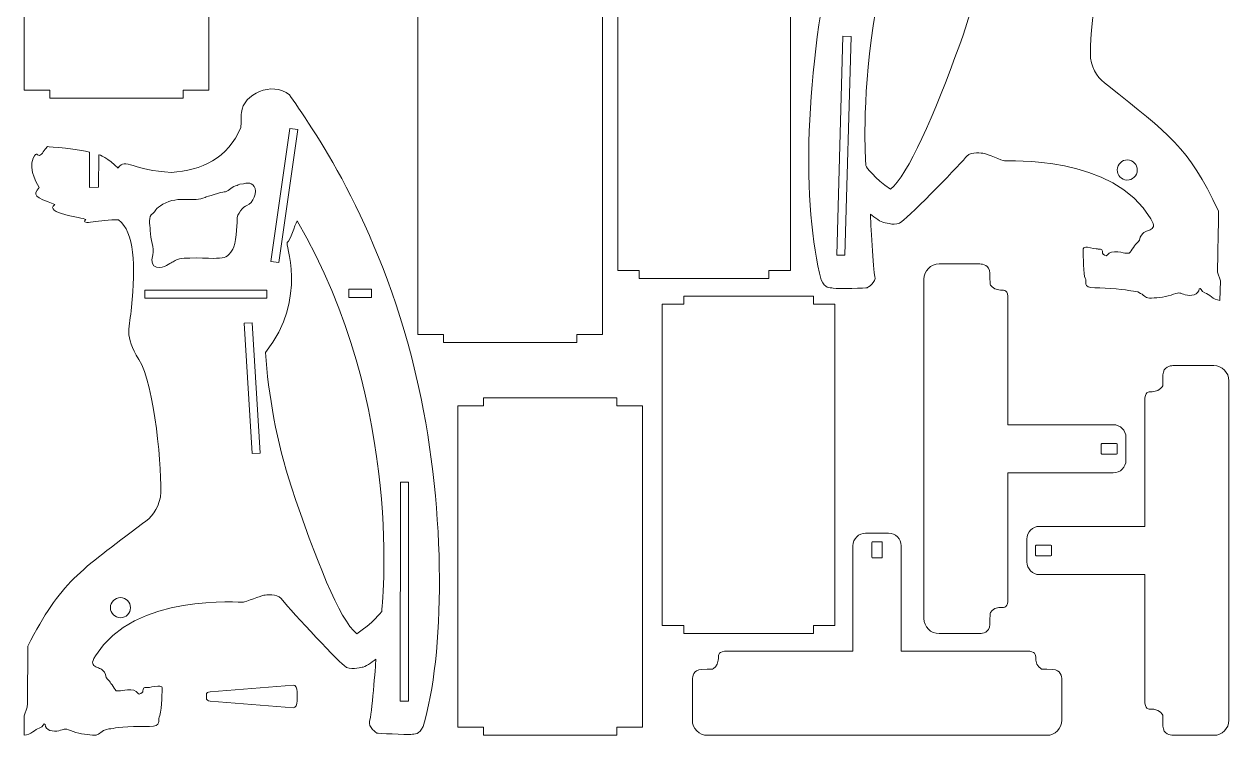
# Model space of a CAD drawing. Header units: centimetres. Extents: x -515 to 516, y -135 to 137.
# Drawn here: x 244.9 to 515.7, y -135.1 to 24.3 of the extents above; entities that cross this region are included whole.
import ezdxf

# ---------------------------------------------------------------- set-up
doc = ezdxf.new("R2010")
doc.units = ezdxf.units.CM
doc.header["$MEASUREMENT"] = 0
doc.layers.add('layer 1', color=7, linetype='Continuous')

msp = doc.modelspace()

# ---------------------------------------------------------------- linework, layer by layer
at = {"layer": 'layer 1', "color": 250, "lineweight": 9}
for points, knots in [([(512.82251, -37.57197), (512.82251, -37.57197), (512.93962, -33.19623), (512.93962, -33.19623), (512.93962, -33.19623), (512.93962, -33.19623), (512.3048, -31.24546), (512.3048, -31.24546), (512.3048, -31.24546), (512.38814, -26.6922), (512.47149, -22.13892), (512.55482, -17.58566), (512.55482, -17.58566), (505.62618, -2.84479), (501.44858, -0.54056), (487.68456, 10.61838), (487.68456, 10.61838), (485.72848, 11.93866), (484.33787, 13.83755), (483.85288, 16.66337), (483.85288, 16.66337), (483.45396, 22.05864), (485.95339, 42.00482), (489.55469, 47.28647), (489.55469, 47.28647), (493.156, 52.56806), (491.83145, 54.5384), (491.54307, 58.96415), (491.54307, 58.96415), (490.92285, 68.48273), (491.39123, 75.78635), (495.00478, 78.44528), (495.00478, 78.44528), (499.09056, 78.45559), (503.75204, 76.78604), (502.36442, 78.35812), (502.36442, 78.35812), (503.04059, 78.62535), (511.98512, 79.56318), (509.42629, 81.44811), (509.42629, 81.44811), (513.92723, 83.07516), (514.52249, 83.38646), (512.99038, 85.15548), (512.99038, 85.15548), (512.99038, 85.15548), (515.73889, 89.06301), (514.57427, 91.73167), (514.57427, 91.73167), (513.77234, 93.56916), (513.70973, 91.96914), (512.92644, 92.47318), (512.92644, 92.47318), (512.40183, 92.81073), (511.81259, 94.16763), (511.40985, 94.39273), (511.40985, 94.39273), (511.38912, 94.40433), (503.73809, 94.02665), (502.01211, 93.4333), (502.01211, 93.4333), (502.01211, 93.4333), (501.76331, 85.53522), (501.76331, 85.53522), (501.76331, 85.53522), (501.76331, 85.53522), (499.73059, 85.60713), (499.73059, 85.60713), (499.73059, 85.60713), (499.73059, 85.60713), (499.9008, 92.82357), (499.9008, 92.82357), (499.9008, 92.82357), (499.91648, 93.07157), (497.65663, 92.19242), (495.48506, 89.99501), (495.48506, 89.99501), (495.46234, 90.03521), (495.43952, 90.07412), (495.41662, 90.11169), (495.41662, 90.11169), (493.95291, 92.51253), (492.04855, 89.59226), (483.49722, 89.40486), (483.49722, 89.40486), (476.80264, 90.08233), (470.84232, 92.896), (468.27237, 99.93585), (468.27237, 99.93585), (468.06533, 100.74162), (468.30129, 102.19172), (468.21387, 103.2903), (468.21387, 103.2903), (467.88621, 107.40774), (461.59078, 110.64276), (457.55887, 107.53556), (457.55887, 107.53556), (457.44209, 107.44554), (457.38091, 107.29468), (457.28785, 107.16885), (457.28785, 107.16885), (451.54668, 99.4069), (435.50248, 77.91777), (426.73153, 43.0619), (426.73153, 43.0619), (419.59426, 14.69828), (419.18476, -17.15897), (423.49531, -32.9762), (423.49531, -32.9762), (424.41403, -34.952), (425.24149, -34.68242), (426.20314, -34.84776), (426.20314, -34.84776), (427.16479, -35.01313), (433.79761, -34.78741), (433.79761, -34.78741), (433.79761, -34.78741), (433.79761, -34.78741), (435.90586, -33.46686), (435.52731, -32.21363), (435.52731, -32.21363), (435.14877, -30.96043), (434.50555, -19.59498), (434.54353, -18.25841), (434.54353, -18.25841), (435.45559, -18.99189), (436.94324, -20.11009), (437.55582, -20.12751), (437.55582, -20.12751), (438.16843, -20.14492), (440.23065, -21.1306), (441.55547, -19.89452), (441.55547, -19.89452), (443.51936, -18.53744), (455.36449, -6.39614), (456.10699, -5.2718), (456.10699, -5.2718), (457.18134, -4.16687), (459.51094, -4.58824), (460.01058, -4.65815), (460.01058, -4.65815), (460.51021, -4.7281), (464.20026, -6.28204), (464.5885, -6.34878), (464.5885, -6.34878), (464.97676, -6.41554), (489.14574, -4.95416), (497.37576, -19.34464), (497.37576, -19.34464), (498.39751, -20.97189), (497.91968, -21.37417), (497.19043, -21.78401), (497.19043, -21.78401), (496.46116, -22.19391), (495.72969, -21.95015), (494.9985, -23.42059), (494.9985, -23.42059), (494.8133, -24.61946), (494.31401, -24.53715), (494.06891, -24.88752), (494.06891, -24.88752), (493.82382, -25.23789), (492.53133, -27.03352), (492.53133, -27.03352), (492.53133, -27.03352), (492.53133, -27.03352), (491.71082, -27.02624), (491.71082, -27.02624), (491.71082, -27.02624), (491.71082, -27.02624), (488.31881, -26.07781), (487.66827, -27.39697), (487.66827, -27.39697), (487.2552, -27.93348), (486.57358, -27.09486), (486.51947, -27.03755), (486.51947, -27.03755), (486.46536, -26.98031), (486.64945, -26.11818), (486.09255, -26.10234), (486.09255, -26.10234), (485.53563, -26.08652), (485.64703, -26.08967), (485.09173, -26.01819), (485.09173, -26.01819), (484.53639, -25.94666), (483.09794, -25.57139), (482.76066, -25.67327), (482.76066, -25.67327), (482.42337, -25.77514), (482.14808, -25.65589), (482.18003, -26.49281), (482.18003, -26.49281), (482.21198, -27.32974), (482.24615, -32.01242), (482.67426, -32.63767), (482.67426, -32.63767), (483.10235, -33.26292), (481.89016, -34.73328), (484.78762, -34.75989), (484.78762, -34.75989), (487.68506, -34.78649), (492.07663, -35.18989), (492.90567, -35.4364), (492.90567, -35.4364), (493.73468, -35.68291), (494.0767, -35.41395), (495.06332, -35.99937), (495.06332, -35.99937), (496.0499, -36.58469), (496.14387, -37.20047), (497.54087, -37.07296), (497.54087, -37.07296), (498.93789, -36.94541), (500.99444, -36.8418), (502.46137, -36.2147), (502.46137, -36.2147), (503.9283, -35.58755), (503.86865, -36.02657), (505.0859, -36.33984), (505.0859, -36.33984), (506.30313, -36.65309), (508.1311, -36.38772), (508.20207, -35.00586), (508.20207, -35.00586), (508.59422, -34.48361), (508.56035, -35.62311), (509.50074, -35.87279), (509.50074, -35.87279), (510.44117, -36.12245), (511.28441, -37.44851), (512.82251, -37.57197)], [0, 0, 0, 0, 0.016949153, 0.016949153, 0.016949153, 0.016949153, 0.033898305, 0.033898305, 0.033898305, 0.033898305, 0.050847458, 0.050847458, 0.050847458, 0.050847458, 0.06779661, 0.06779661, 0.06779661, 0.06779661, 0.084745763, 0.084745763, 0.084745763, 0.084745763, 0.101694915, 0.101694915, 0.101694915, 0.101694915, 0.118644068, 0.118644068, 0.118644068, 0.118644068, 0.13559322, 0.13559322, 0.13559322, 0.13559322, 0.152542373, 0.152542373, 0.152542373, 0.152542373, 0.169491525, 0.169491525, 0.169491525, 0.169491525, 0.186440678, 0.186440678, 0.186440678, 0.186440678, 0.203389831, 0.203389831, 0.203389831, 0.203389831, 0.220338983, 0.220338983, 0.220338983, 0.220338983, 0.237288136, 0.237288136, 0.237288136, 0.237288136, 0.254237288, 0.254237288, 0.254237288, 0.254237288, 0.271186441, 0.271186441, 0.271186441, 0.271186441, 0.288135593, 0.288135593, 0.288135593, 0.288135593, 0.305084746, 0.305084746, 0.305084746, 0.305084746, 0.322033898, 0.322033898, 0.322033898, 0.322033898, 0.338983051, 0.338983051, 0.338983051, 0.338983051, 0.355932203, 0.355932203, 0.355932203, 0.355932203, 0.372881356, 0.372881356, 0.372881356, 0.372881356, 0.389830508, 0.389830508, 0.389830508, 0.389830508, 0.406779661, 0.406779661, 0.406779661, 0.406779661, 0.423728814, 0.423728814, 0.423728814, 0.423728814, 0.440677966, 0.440677966, 0.440677966, 0.440677966, 0.457627119, 0.457627119, 0.457627119, 0.457627119, 0.474576271, 0.474576271, 0.474576271, 0.474576271, 0.491525424, 0.491525424, 0.491525424, 0.491525424, 0.508474576, 0.508474576, 0.508474576, 0.508474576, 0.525423729, 0.525423729, 0.525423729, 0.525423729, 0.542372881, 0.542372881, 0.542372881, 0.542372881, 0.559322034, 0.559322034, 0.559322034, 0.559322034, 0.576271186, 0.576271186, 0.576271186, 0.576271186, 0.593220339, 0.593220339, 0.593220339, 0.593220339, 0.610169492, 0.610169492, 0.610169492, 0.610169492, 0.627118644, 0.627118644, 0.627118644, 0.627118644, 0.644067797, 0.644067797, 0.644067797, 0.644067797, 0.661016949, 0.661016949, 0.661016949, 0.661016949, 0.677966102, 0.677966102, 0.677966102, 0.677966102, 0.694915254, 0.694915254, 0.694915254, 0.694915254, 0.711864407, 0.711864407, 0.711864407, 0.711864407, 0.728813559, 0.728813559, 0.728813559, 0.728813559, 0.745762712, 0.745762712, 0.745762712, 0.745762712, 0.762711864, 0.762711864, 0.762711864, 0.762711864, 0.779661017, 0.779661017, 0.779661017, 0.779661017, 0.796610169, 0.796610169, 0.796610169, 0.796610169, 0.813559322, 0.813559322, 0.813559322, 0.813559322, 0.830508475, 0.830508475, 0.830508475, 0.830508475, 0.847457627, 0.847457627, 0.847457627, 0.847457627, 0.86440678, 0.86440678, 0.86440678, 0.86440678, 0.881355932, 0.881355932, 0.881355932, 0.881355932, 0.898305085, 0.898305085, 0.898305085, 0.898305085, 0.915254237, 0.915254237, 0.915254237, 0.915254237, 0.93220339, 0.93220339, 0.93220339, 0.93220339, 0.949152542, 0.949152542, 0.949152542, 0.949152542, 0.966101695, 0.966101695, 0.966101695, 0.966101695, 1, 1, 1, 1]), ([(433.52878, -7.52636), (433.52878, -7.52636), (429.50251, 38.80346), (455.0237, 79.38252), (455.0237, 79.38252), (455.60746, 78.28646), (456.31713, 75.07155), (457.07354, 74.44823), (457.07354, 74.44823), (457.81091, 74.67096), (451.85311, 62.27895), (461.253, 49.68871), (461.253, 49.68871), (460.35958, 40.41048), (458.16585, 29.66582), (454.55399, 19.74236), (454.55399, 19.74236), (448.78258, 3.88541), (442.89721, -9.68249), (438.98712, -12.67695), (438.98712, -12.67695), (435.50293, -10.34404), (433.52878, -7.52636), (433.52878, -7.52636)], [0, 0, 0, 0, 0.142857143, 0.142857143, 0.142857143, 0.142857143, 0.285714286, 0.285714286, 0.285714286, 0.285714286, 0.428571429, 0.428571429, 0.428571429, 0.428571429, 0.571428571, 0.571428571, 0.571428571, 0.571428571, 0.714285714, 0.714285714, 0.714285714, 0.714285714, 1, 1, 1, 1]), ([(428.81017, -27.48224), (428.81017, -27.48224), (430.18964, 21.52811), (430.18964, 21.52811), (430.18964, 21.52811), (430.18964, 21.52811), (428.33636, 21.58027), (428.33636, 21.58027), (428.33636, 21.58027), (428.33636, 21.58027), (426.95691, -27.43009), (426.95691, -27.43009), (426.95691, -27.43009), (426.95691, -27.43009), (428.81017, -27.48224), (428.81017, -27.48224)], [0, 0, 0, 0, 0.2, 0.2, 0.2, 0.2, 0.4, 0.4, 0.4, 0.4, 0.6, 0.6, 0.6, 0.6, 1, 1, 1, 1]), ([(244.86056, -135.00041), (244.86056, -135.00041), (244.87044, -130.6231), (244.87044, -130.6231), (244.87044, -130.6231), (244.87044, -130.6231), (245.56158, -128.69157), (245.56158, -128.69157), (245.56158, -128.69157), (245.61036, -124.13781), (245.65913, -119.58402), (245.70792, -115.03027), (245.70792, -115.03027), (253.06128, -100.49661), (257.30397, -98.31454), (271.38592, -87.55958), (271.38592, -87.55958), (273.37947, -86.29661), (274.82458, -84.43884), (275.39135, -81.62829), (275.39135, -81.62829), (275.94661, -76.24686), (274.02688, -56.23657), (270.58031, -50.85268), (270.58031, -50.85268), (267.13374, -45.46883), (268.51488, -43.53775), (268.93153, -39.12222), (268.93153, -39.12222), (269.82762, -29.62564), (269.57132, -22.3115), (266.03642, -19.54888), (266.03642, -19.54888), (261.95266, -19.42004), (257.2447, -20.95366), (258.67736, -19.42249), (258.67736, -19.42249), (258.00921, -19.13576), (249.09567, -17.93884), (251.7081, -16.12894), (251.7081, -16.12894), (247.25625, -14.37199), (246.67028, -14.04356), (248.25305, -12.31974), (248.25305, -12.31974), (248.25305, -12.31974), (245.61906, -8.33413), (246.86061, -5.70037), (246.86061, -5.70037), (247.7155, -3.8869), (247.73166, -5.48807), (248.52924, -5.00697), (248.52924, -5.00697), (249.06343, -4.68477), (249.69179, -3.34555), (250.10088, -3.13222), (250.10088, -3.13222), (250.12196, -3.12124), (257.7588, -3.72071), (259.46684, -4.36388), (259.46684, -4.36388), (259.46684, -4.36388), (259.48642, -12.26585), (259.48642, -12.26585), (259.48642, -12.26585), (259.48642, -12.26585), (261.52037, -12.25294), (261.52037, -12.25294), (261.52037, -12.25294), (261.52037, -12.25294), (261.55957, -5.0346), (261.55957, -5.0346), (261.55957, -5.0346), (261.55109, -4.78625), (263.7845, -5.73059), (265.8914, -7.99007), (265.8914, -7.99007), (265.91528, -7.95055), (265.93922, -7.91231), (265.9632, -7.87543), (265.9632, -7.87543), (267.49594, -5.51806), (269.31478, -8.49235), (277.85708, -8.92773), (277.85708, -8.92773), (284.56849, -8.44475), (290.60794, -5.80518), (293.38102, 1.15715), (293.38102, 1.15715), (293.61134, 1.95658), (293.41756, 3.41291), (293.53681, 4.5085), (293.53681, 4.5085), (293.98378, 8.61469), (300.3704, 11.66573), (304.31047, 8.44286), (304.31047, 8.44286), (304.42459, 8.3495), (304.48138, 8.19693), (304.57075, 8.06845), (304.57075, 8.06845), (310.08433, 0.14323), (325.49838, -21.80232), (333.25447, -56.89794), (333.25447, -56.89794), (339.5659, -85.45669), (339.05107, -117.3124), (334.28348, -132.99793), (334.28348, -132.99793), (333.30782, -134.94625), (332.48854, -134.65278), (331.52249, -134.79015), (331.52249, -134.79015), (330.55645, -134.92756), (323.93297, -134.50951), (323.93297, -134.50951), (323.93297, -134.50951), (323.93297, -134.50951), (321.86391, -133.12836), (322.27867, -131.88664), (322.27867, -131.88664), (322.6934, -130.64495), (323.66605, -119.30293), (323.66686, -117.96582), (323.66686, -117.96582), (322.7339, -118.67254), (321.21445, -119.74712), (320.60162, -119.74676), (320.60162, -119.74676), (319.98878, -119.74638), (317.89882, -120.67182), (316.61041, -119.39783), (316.61041, -119.39783), (314.68672, -117.98436), (303.19879, -105.50453), (302.48921, -104.35914), (302.48921, -104.35914), (301.44737, -103.2235), (299.10655, -103.57711), (298.60508, -103.63249), (298.60508, -103.63249), (298.10364, -103.68792), (294.37004, -105.13416), (293.98004, -105.18962), (293.98004, -105.18962), (293.59, -105.24508), (269.4736, -103.08317), (260.82958, -117.22885), (260.82958, -117.22885), (259.76105, -118.82577), (260.22699, -119.24175), (260.94406, -119.67258), (260.94406, -119.67258), (261.66113, -120.10345), (262.39936, -119.88102), (263.08759, -121.37205), (263.08759, -121.37205), (263.23795, -122.57578), (263.73941, -122.508), (263.97424, -122.86533), (263.97424, -122.86533), (264.20906, -123.22267), (265.44892, -125.05503), (265.44892, -125.05503), (265.44892, -125.05503), (265.44892, -125.05503), (266.26929, -125.07156), (266.26929, -125.07156), (266.26929, -125.07156), (266.26929, -125.07156), (269.68738, -124.22192), (270.29938, -125.55941), (270.29938, -125.55941), (270.69671, -126.10767), (271.40237, -125.28918), (271.45811, -125.23347), (271.45811, -125.23347), (271.51386, -125.17781), (271.35487, -124.31071), (271.912, -124.31104), (271.912, -124.31104), (272.46914, -124.31138), (272.3577, -124.31129), (272.91484, -124.25596), (272.91484, -124.25596), (273.47201, -124.20055), (274.92074, -123.86718), (275.25493, -123.97879), (275.25493, -123.97879), (275.58911, -124.09041), (275.86775, -123.97919), (275.81154, -124.81484), (275.81154, -124.81484), (275.75533, -125.65049), (275.58533, -130.33022), (275.13926, -130.94278), (275.13926, -130.94278), (274.6932, -131.55534), (275.86223, -133.06026), (272.96522, -133.00279), (272.96522, -133.00279), (270.06823, -132.94533), (265.66681, -133.22116), (264.83096, -133.44352), (264.83096, -133.44352), (263.99515, -133.66587), (263.66107, -133.38711), (262.6579, -133.94365), (262.6579, -133.94365), (261.65476, -134.50012), (261.54294, -135.11291), (260.15024, -134.94492), (260.15024, -134.94492), (258.75751, -134.7769), (256.70483, -134.61368), (255.25671, -133.94428), (255.25671, -133.94428), (253.80859, -133.27484), (253.85548, -133.71541), (252.62966, -133.99322), (252.62966, -133.99322), (251.40384, -134.27103), (249.58435, -133.95276), (249.55348, -132.5694), (249.55348, -132.5694), (249.17665, -132.03601), (249.17746, -133.17602), (248.23021, -133.3983), (248.23021, -133.3983), (247.28294, -133.62058), (246.40159, -134.92162), (244.86056, -135.00041)], [0, 0, 0, 0, 0.016949153, 0.016949153, 0.016949153, 0.016949153, 0.033898305, 0.033898305, 0.033898305, 0.033898305, 0.050847458, 0.050847458, 0.050847458, 0.050847458, 0.06779661, 0.06779661, 0.06779661, 0.06779661, 0.084745763, 0.084745763, 0.084745763, 0.084745763, 0.101694915, 0.101694915, 0.101694915, 0.101694915, 0.118644068, 0.118644068, 0.118644068, 0.118644068, 0.13559322, 0.13559322, 0.13559322, 0.13559322, 0.152542373, 0.152542373, 0.152542373, 0.152542373, 0.169491525, 0.169491525, 0.169491525, 0.169491525, 0.186440678, 0.186440678, 0.186440678, 0.186440678, 0.203389831, 0.203389831, 0.203389831, 0.203389831, 0.220338983, 0.220338983, 0.220338983, 0.220338983, 0.237288136, 0.237288136, 0.237288136, 0.237288136, 0.254237288, 0.254237288, 0.254237288, 0.254237288, 0.271186441, 0.271186441, 0.271186441, 0.271186441, 0.288135593, 0.288135593, 0.288135593, 0.288135593, 0.305084746, 0.305084746, 0.305084746, 0.305084746, 0.322033898, 0.322033898, 0.322033898, 0.322033898, 0.338983051, 0.338983051, 0.338983051, 0.338983051, 0.355932203, 0.355932203, 0.355932203, 0.355932203, 0.372881356, 0.372881356, 0.372881356, 0.372881356, 0.389830508, 0.389830508, 0.389830508, 0.389830508, 0.406779661, 0.406779661, 0.406779661, 0.406779661, 0.423728814, 0.423728814, 0.423728814, 0.423728814, 0.440677966, 0.440677966, 0.440677966, 0.440677966, 0.457627119, 0.457627119, 0.457627119, 0.457627119, 0.474576271, 0.474576271, 0.474576271, 0.474576271, 0.491525424, 0.491525424, 0.491525424, 0.491525424, 0.508474576, 0.508474576, 0.508474576, 0.508474576, 0.525423729, 0.525423729, 0.525423729, 0.525423729, 0.542372881, 0.542372881, 0.542372881, 0.542372881, 0.559322034, 0.559322034, 0.559322034, 0.559322034, 0.576271186, 0.576271186, 0.576271186, 0.576271186, 0.593220339, 0.593220339, 0.593220339, 0.593220339, 0.610169492, 0.610169492, 0.610169492, 0.610169492, 0.627118644, 0.627118644, 0.627118644, 0.627118644, 0.644067797, 0.644067797, 0.644067797, 0.644067797, 0.661016949, 0.661016949, 0.661016949, 0.661016949, 0.677966102, 0.677966102, 0.677966102, 0.677966102, 0.694915254, 0.694915254, 0.694915254, 0.694915254, 0.711864407, 0.711864407, 0.711864407, 0.711864407, 0.728813559, 0.728813559, 0.728813559, 0.728813559, 0.745762712, 0.745762712, 0.745762712, 0.745762712, 0.762711864, 0.762711864, 0.762711864, 0.762711864, 0.779661017, 0.779661017, 0.779661017, 0.779661017, 0.796610169, 0.796610169, 0.796610169, 0.796610169, 0.813559322, 0.813559322, 0.813559322, 0.813559322, 0.830508475, 0.830508475, 0.830508475, 0.830508475, 0.847457627, 0.847457627, 0.847457627, 0.847457627, 0.86440678, 0.86440678, 0.86440678, 0.86440678, 0.881355932, 0.881355932, 0.881355932, 0.881355932, 0.898305085, 0.898305085, 0.898305085, 0.898305085, 0.915254237, 0.915254237, 0.915254237, 0.915254237, 0.93220339, 0.93220339, 0.93220339, 0.93220339, 0.949152542, 0.949152542, 0.949152542, 0.949152542, 0.966101695, 0.966101695, 0.966101695, 0.966101695, 1, 1, 1, 1]), ([(301.9484, -29.09306), (301.9484, -29.09306), (300.16666, -28.83764), (300.16666, -28.83764), (300.16666, -28.83764), (300.16666, -28.83764), (304.43644, 0.94754), (304.43644, 0.94754), (304.43644, 0.94754), (304.43644, 0.94754), (306.2182, 0.69208), (306.2182, 0.69208), (306.2182, 0.69208), (306.2182, 0.69208), (301.9484, -29.09306), (301.9484, -29.09306)], [0, 0, 0, 0, 0.2, 0.2, 0.2, 0.2, 0.4, 0.4, 0.4, 0.4, 0.6, 0.6, 0.6, 0.6, 1, 1, 1, 1]), ([(494.33172, -8.42965), (494.36668, -7.18749), (493.38806, -6.15218), (492.14591, -6.11723), (492.14591, -6.11723), (490.90377, -6.08227), (489.86844, -7.0609), (489.83351, -8.30302), (489.83351, -8.30302), (489.79853, -9.54518), (490.77716, -10.58049), (492.0193, -10.61545), (492.0193, -10.61545), (493.26146, -10.65042), (494.29677, -9.67181), (494.33172, -8.42965)], [0, 0, 0, 0, 0.2, 0.2, 0.2, 0.2, 0.4, 0.4, 0.4, 0.4, 0.6, 0.6, 0.6, 0.6, 1, 1, 1, 1]), ([(279.00337, -28.48095), (278.21434, -28.97978), (277.93358, -29.01071), (276.75703, -29.78917), (276.75703, -29.78917), (275.87063, -30.37565), (272.62966, -30.93034), (273.6697, -27.362), (273.6697, -27.362), (274.1491, -25.71739), (273.09154, -24.05144), (273.09282, -21.93084), (273.09282, -21.93084), (273.09372, -20.47865), (272.49706, -18.87005), (273.73326, -18.04765), (273.73326, -18.04765), (274.21867, -17.72474), (274.22851, -17.02332), (275.96218, -16.03593), (275.96218, -16.03593), (279.57111, -13.98044), (282.97711, -15.71483), (285.39605, -14.51846), (285.39605, -14.51846), (285.73222, -14.35217), (289.19096, -13.27707), (289.65025, -13.27734), (289.65025, -13.27734), (290.61559, -13.27795), (291.0811, -12.22864), (292.22459, -11.94487), (292.22459, -11.94487), (292.94273, -11.76662), (292.47034, -11.5798), (293.99939, -11.4476), (293.99939, -11.4476), (294.68272, -11.38853), (295.54535, -10.91171), (296.38763, -12.0335), (296.38763, -12.0335), (297.23316, -13.15967), (296.17058, -15.92129), (294.79121, -16.29445), (294.79121, -16.29445), (293.96105, -16.51903), (292.52089, -18.28273), (292.56162, -19.50044), (292.56162, -19.50044), (292.6054, -20.80998), (292.29313, -25.06396), (291.63151, -26.125), (291.63151, -26.125), (290.42493, -28.05989), (289.92887, -27.98683), (287.97398, -28.14431), (287.97398, -28.14431), (286.6394, -28.25179), (280.14148, -27.76145), (279.00337, -28.48095)], [0, 0, 0, 0, 0.0625, 0.0625, 0.0625, 0.0625, 0.125, 0.125, 0.125, 0.125, 0.1875, 0.1875, 0.1875, 0.1875, 0.25, 0.25, 0.25, 0.25, 0.3125, 0.3125, 0.3125, 0.3125, 0.375, 0.375, 0.375, 0.375, 0.4375, 0.4375, 0.4375, 0.4375, 0.5, 0.5, 0.5, 0.5, 0.5625, 0.5625, 0.5625, 0.5625, 0.625, 0.625, 0.625, 0.625, 0.6875, 0.6875, 0.6875, 0.6875, 0.75, 0.75, 0.75, 0.75, 0.8125, 0.8125, 0.8125, 0.8125, 0.875, 0.875, 0.875, 0.875, 1, 1, 1, 1]), ([(324.99253, -107.26774), (324.99253, -107.26774), (330.36112, -61.07421), (306.02787, -19.77187), (306.02787, -19.77187), (305.41256, -20.85053), (304.60992, -24.0435), (303.83574, -24.64461), (303.83574, -24.64461), (303.10514, -24.40058), (308.70096, -36.96021), (298.93978, -49.27248), (298.93978, -49.27248), (299.56366, -58.57272), (301.44476, -69.3765), (304.76722, -79.40055), (304.76722, -79.40055), (310.0762, -95.41827), (315.56549, -109.15119), (319.38706, -112.25781), (319.38706, -112.25781), (322.93747, -110.02696), (324.99253, -107.26774), (324.99253, -107.26774)], [0, 0, 0, 0, 0.142857143, 0.142857143, 0.142857143, 0.142857143, 0.285714286, 0.285714286, 0.285714286, 0.285714286, 0.428571429, 0.428571429, 0.428571429, 0.428571429, 0.571428571, 0.571428571, 0.571428571, 0.571428571, 0.714285714, 0.714285714, 0.714285714, 0.714285714, 1, 1, 1, 1]), ([(446.50255, -32.82375), (446.50255, -58.1556), (446.50255, -83.48751), (446.50255, -108.81936), (446.50255, -108.81936), (446.50255, -110.69056), (448.03356, -112.22155), (449.90477, -112.22155), (449.90477, -112.22155), (449.90477, -112.22155), (459.07449, -112.22155), (459.07449, -112.22155), (459.07449, -112.22155), (459.60724, -112.20307), (461.21719, -111.9976), (461.27364, -110.19123), (461.27364, -110.19123), (461.34132, -108.02554), (461.34132, -107.68716), (461.34132, -107.68716), (461.34132, -107.68716), (461.34132, -107.68716), (461.96194, -106.46895), (463.31551, -106.40127), (463.31551, -106.40127), (464.33708, -106.35021), (465.13248, -106.54819), (465.33385, -105.03651), (465.33385, -105.03651), (465.33385, -105.03651), (465.33385, -76.22156), (465.33385, -76.22156), (465.33385, -76.22156), (465.33385, -76.22156), (488.94549, -76.22156), (488.94549, -76.22156), (488.94549, -76.22156), (490.50789, -76.22156), (491.78634, -74.94311), (491.78634, -73.38072), (491.78634, -73.38072), (491.78634, -73.38072), (491.78634, -68.26239), (491.78634, -68.26239), (491.78634, -68.26239), (491.78634, -66.70001), (490.50798, -65.42156), (488.94549, -65.42156), (488.94549, -65.42156), (488.94549, -65.42156), (465.33385, -65.42156), (465.33385, -65.42156), (465.33385, -65.42156), (465.33385, -65.42156), (465.33385, -36.6066), (465.33385, -36.6066), (465.33385, -36.6066), (465.13248, -35.09492), (464.33708, -35.2929), (463.31551, -35.24184), (463.31551, -35.24184), (461.96194, -35.17416), (461.34132, -33.95595), (461.34132, -33.95595), (461.34132, -33.95595), (461.34132, -33.95595), (461.34132, -33.61757), (461.27364, -31.45189), (461.27364, -31.45189), (461.21719, -29.64551), (459.60724, -29.44004), (459.07449, -29.42156), (459.07449, -29.42156), (459.07449, -29.42156), (449.90477, -29.42156), (449.90477, -29.42156), (449.90477, -29.42156), (448.03354, -29.42156), (446.50255, -30.95255), (446.50255, -32.82375)], [0, 0, 0, 0, 0.047619048, 0.047619048, 0.047619048, 0.047619048, 0.095238095, 0.095238095, 0.095238095, 0.095238095, 0.142857143, 0.142857143, 0.142857143, 0.142857143, 0.19047619, 0.19047619, 0.19047619, 0.19047619, 0.238095238, 0.238095238, 0.238095238, 0.238095238, 0.285714286, 0.285714286, 0.285714286, 0.285714286, 0.333333333, 0.333333333, 0.333333333, 0.333333333, 0.380952381, 0.380952381, 0.380952381, 0.380952381, 0.428571429, 0.428571429, 0.428571429, 0.428571429, 0.476190476, 0.476190476, 0.476190476, 0.476190476, 0.523809524, 0.523809524, 0.523809524, 0.523809524, 0.571428571, 0.571428571, 0.571428571, 0.571428571, 0.619047619, 0.619047619, 0.619047619, 0.619047619, 0.666666667, 0.666666667, 0.666666667, 0.666666667, 0.714285714, 0.714285714, 0.714285714, 0.714285714, 0.761904762, 0.761904762, 0.761904762, 0.761904762, 0.80952381, 0.80952381, 0.80952381, 0.80952381, 0.857142857, 0.857142857, 0.857142857, 0.857142857, 0.904761905, 0.904761905, 0.904761905, 0.904761905, 1, 1, 1, 1]), ([(322.69942, -36.95243), (322.69942, -36.95243), (317.59811, -36.94809), (317.59811, -36.94809), (317.59811, -36.94809), (317.59811, -36.94809), (317.59975, -35.09411), (317.59975, -35.09411), (317.59975, -35.09411), (317.59975, -35.09411), (322.70104, -35.09843), (322.70104, -35.09843), (322.70104, -35.09843), (322.70104, -35.09843), (322.69942, -36.95243), (322.69942, -36.95243)], [0, 0, 0, 0, 0.2, 0.2, 0.2, 0.2, 0.4, 0.4, 0.4, 0.4, 0.6, 0.6, 0.6, 0.6, 1, 1, 1, 1]), ([(299.24614, -37.08999), (299.24614, -37.08999), (299.2477, -35.29001), (299.2477, -35.29001), (299.2477, -35.29001), (299.2477, -35.29001), (271.87742, -35.31657), (271.87742, -35.31657), (271.87742, -35.31657), (271.87742, -35.31657), (271.87584, -37.11656), (271.87584, -37.11656), (271.87584, -37.11656), (271.87584, -37.11656), (299.24614, -37.08999), (299.24614, -37.08999)], [0, 0, 0, 0, 0.2, 0.2, 0.2, 0.2, 0.4, 0.4, 0.4, 0.4, 0.6, 0.6, 0.6, 0.6, 1, 1, 1, 1]), ([(297.75957, -71.77503), (297.75957, -71.77503), (295.9629, -71.88422), (295.9629, -71.88422), (295.9629, -71.88422), (295.9629, -71.88422), (294.18986, -42.70611), (294.18986, -42.70611), (294.18986, -42.70611), (294.18986, -42.70611), (295.98653, -42.59694), (295.98653, -42.59694), (295.98653, -42.59694), (295.98653, -42.59694), (297.75957, -71.77503), (297.75957, -71.77503)], [0, 0, 0, 0, 0.2, 0.2, 0.2, 0.2, 0.4, 0.4, 0.4, 0.4, 0.6, 0.6, 0.6, 0.6, 1, 1, 1, 1]), ([(514.86056, -55.60261), (514.86056, -80.93446), (514.86056, -106.26636), (514.86056, -131.59821), (514.86056, -131.59821), (514.86056, -133.46942), (513.32955, -135.00041), (511.45835, -135.00041), (511.45835, -135.00041), (511.45835, -135.00041), (502.28862, -135.00041), (502.28862, -135.00041), (502.28862, -135.00041), (501.75588, -134.98192), (500.14592, -134.77645), (500.08947, -132.97008), (500.08947, -132.97008), (500.02179, -130.80439), (500.02179, -130.46601), (500.02179, -130.46601), (500.02179, -130.46601), (500.02179, -130.46601), (499.40117, -129.24781), (498.04761, -129.18013), (498.04761, -129.18013), (497.02604, -129.12906), (496.23063, -129.32704), (496.02927, -127.81537), (496.02927, -127.81537), (496.02927, -127.81537), (496.02927, -99.00041), (496.02927, -99.00041), (496.02927, -99.00041), (496.02927, -99.00041), (472.41762, -99.00041), (472.41762, -99.00041), (472.41762, -99.00041), (470.85522, -99.00041), (469.57677, -97.72196), (469.57677, -96.15958), (469.57677, -96.15958), (469.57677, -96.15958), (469.57677, -91.04124), (469.57677, -91.04124), (469.57677, -91.04124), (469.57677, -89.47886), (470.85513, -88.20041), (472.41762, -88.20041), (472.41762, -88.20041), (472.41762, -88.20041), (496.02927, -88.20041), (496.02927, -88.20041), (496.02927, -88.20041), (496.02927, -88.20041), (496.02927, -59.38545), (496.02927, -59.38545), (496.02927, -59.38545), (496.23063, -57.87378), (497.02604, -58.07176), (498.04761, -58.02069), (498.04761, -58.02069), (499.40117, -57.95301), (500.02179, -56.73481), (500.02179, -56.73481), (500.02179, -56.73481), (500.02179, -56.73481), (500.02179, -56.39643), (500.08947, -54.23074), (500.08947, -54.23074), (500.14592, -52.42437), (501.75588, -52.2189), (502.28862, -52.20041), (502.28862, -52.20041), (502.28862, -52.20041), (511.45835, -52.20041), (511.45835, -52.20041), (511.45835, -52.20041), (513.32957, -52.20041), (514.86056, -53.7314), (514.86056, -55.60261)], [0, 0, 0, 0, 0.047619048, 0.047619048, 0.047619048, 0.047619048, 0.095238095, 0.095238095, 0.095238095, 0.095238095, 0.142857143, 0.142857143, 0.142857143, 0.142857143, 0.19047619, 0.19047619, 0.19047619, 0.19047619, 0.238095238, 0.238095238, 0.238095238, 0.238095238, 0.285714286, 0.285714286, 0.285714286, 0.285714286, 0.333333333, 0.333333333, 0.333333333, 0.333333333, 0.380952381, 0.380952381, 0.380952381, 0.380952381, 0.428571429, 0.428571429, 0.428571429, 0.428571429, 0.476190476, 0.476190476, 0.476190476, 0.476190476, 0.523809524, 0.523809524, 0.523809524, 0.523809524, 0.571428571, 0.571428571, 0.571428571, 0.571428571, 0.619047619, 0.619047619, 0.619047619, 0.619047619, 0.666666667, 0.666666667, 0.666666667, 0.666666667, 0.714285714, 0.714285714, 0.714285714, 0.714285714, 0.761904762, 0.761904762, 0.761904762, 0.761904762, 0.80952381, 0.80952381, 0.80952381, 0.80952381, 0.857142857, 0.857142857, 0.857142857, 0.857142857, 0.904761905, 0.904761905, 0.904761905, 0.904761905, 1, 1, 1, 1]), ([(486.24742, -69.7964), (486.24742, -69.7964), (486.24742, -71.84673), (486.24742, -71.84673), (486.24742, -71.84673), (486.24742, -71.9264), (486.31262, -71.99157), (486.39227, -71.99157), (486.39227, -71.99157), (486.39227, -71.99157), (489.70257, -71.99157), (489.70257, -71.99157), (489.70257, -71.99157), (489.78222, -71.99157), (489.84742, -71.92638), (489.84742, -71.84673), (489.84742, -71.84673), (489.84742, -71.84673), (489.84742, -69.7964), (489.84742, -69.7964), (489.84742, -69.7964), (489.84742, -69.71675), (489.78224, -69.65157), (489.70257, -69.65157), (489.70257, -69.65157), (489.70257, -69.65157), (486.39227, -69.65157), (486.39227, -69.65157), (486.39227, -69.65157), (486.3126, -69.65157), (486.24742, -69.71673), (486.24742, -69.7964)], [0, 0, 0, 0, 0.111111111, 0.111111111, 0.111111111, 0.111111111, 0.222222222, 0.222222222, 0.222222222, 0.222222222, 0.333333333, 0.333333333, 0.333333333, 0.333333333, 0.444444444, 0.444444444, 0.444444444, 0.444444444, 0.555555556, 0.555555556, 0.555555556, 0.555555556, 0.666666667, 0.666666667, 0.666666667, 0.666666667, 0.777777778, 0.777777778, 0.777777778, 0.777777778, 1, 1, 1, 1]), ([(329.13022, -127.3521), (329.13022, -127.3521), (329.17313, -78.32237), (329.17313, -78.32237), (329.17313, -78.32237), (329.17313, -78.32237), (331.02713, -78.32399), (331.02713, -78.32399), (331.02713, -78.32399), (331.02713, -78.32399), (330.98422, -127.35374), (330.98422, -127.35374), (330.98422, -127.35374), (330.98422, -127.35374), (329.13022, -127.3521), (329.13022, -127.3521)], [0, 0, 0, 0, 0.2, 0.2, 0.2, 0.2, 0.4, 0.4, 0.4, 0.4, 0.6, 0.6, 0.6, 0.6, 1, 1, 1, 1]), ([(474.00877, -135.00041), (448.67692, -135.00041), (423.34501, -135.00041), (398.01316, -135.00041), (398.01316, -135.00041), (396.14196, -135.00041), (394.61097, -133.4694), (394.61097, -131.59819), (394.61097, -131.59819), (394.61097, -131.59819), (394.61097, -122.42847), (394.61097, -122.42847), (394.61097, -122.42847), (394.62945, -121.89573), (394.83492, -120.28577), (396.64129, -120.22932), (396.64129, -120.22932), (398.80698, -120.16164), (399.14536, -120.16164), (399.14536, -120.16164), (399.14536, -120.16164), (399.14536, -120.16164), (400.36357, -119.54102), (400.43125, -118.18746), (400.43125, -118.18746), (400.48231, -117.16588), (400.28433, -116.37048), (401.79601, -116.16912), (401.79601, -116.16912), (401.79601, -116.16912), (430.61097, -116.16912), (430.61097, -116.16912), (430.61097, -116.16912), (430.61097, -116.16912), (430.61097, -92.55747), (430.61097, -92.55747), (430.61097, -92.55747), (430.61097, -90.99507), (431.88942, -89.71662), (433.4518, -89.71662), (433.4518, -89.71662), (433.4518, -89.71662), (438.57013, -89.71662), (438.57013, -89.71662), (438.57013, -89.71662), (440.13252, -89.71662), (441.41097, -90.99498), (441.41097, -92.55747), (441.41097, -92.55747), (441.41097, -92.55747), (441.41097, -116.16912), (441.41097, -116.16912), (441.41097, -116.16912), (441.41097, -116.16912), (470.22593, -116.16912), (470.22593, -116.16912), (470.22593, -116.16912), (471.7376, -116.37048), (471.53962, -117.16588), (471.59069, -118.18746), (471.59069, -118.18746), (471.65837, -119.54102), (472.87657, -120.16164), (472.87657, -120.16164), (472.87657, -120.16164), (472.87657, -120.16164), (473.21495, -120.16164), (475.38064, -120.22932), (475.38064, -120.22932), (477.18701, -120.28577), (477.39248, -121.89573), (477.41097, -122.42847), (477.41097, -122.42847), (477.41097, -122.42847), (477.41097, -131.59819), (477.41097, -131.59819), (477.41097, -131.59819), (477.41097, -133.46942), (475.87998, -135.00041), (474.00877, -135.00041)], [0, 0, 0, 0, 0.047619048, 0.047619048, 0.047619048, 0.047619048, 0.095238095, 0.095238095, 0.095238095, 0.095238095, 0.142857143, 0.142857143, 0.142857143, 0.142857143, 0.19047619, 0.19047619, 0.19047619, 0.19047619, 0.238095238, 0.238095238, 0.238095238, 0.238095238, 0.285714286, 0.285714286, 0.285714286, 0.285714286, 0.333333333, 0.333333333, 0.333333333, 0.333333333, 0.380952381, 0.380952381, 0.380952381, 0.380952381, 0.428571429, 0.428571429, 0.428571429, 0.428571429, 0.476190476, 0.476190476, 0.476190476, 0.476190476, 0.523809524, 0.523809524, 0.523809524, 0.523809524, 0.571428571, 0.571428571, 0.571428571, 0.571428571, 0.619047619, 0.619047619, 0.619047619, 0.619047619, 0.666666667, 0.666666667, 0.666666667, 0.666666667, 0.714285714, 0.714285714, 0.714285714, 0.714285714, 0.761904762, 0.761904762, 0.761904762, 0.761904762, 0.80952381, 0.80952381, 0.80952381, 0.80952381, 0.857142857, 0.857142857, 0.857142857, 0.857142857, 0.904761905, 0.904761905, 0.904761905, 0.904761905, 1, 1, 1, 1]), ([(437.03612, -95.25555), (437.03612, -95.25555), (434.98579, -95.25555), (434.98579, -95.25555), (434.98579, -95.25555), (434.90613, -95.25555), (434.84095, -95.19035), (434.84095, -95.1107), (434.84095, -95.1107), (434.84095, -95.1107), (434.84095, -91.80039), (434.84095, -91.80039), (434.84095, -91.80039), (434.84095, -91.72074), (434.90614, -91.65555), (434.98579, -91.65555), (434.98579, -91.65555), (434.98579, -91.65555), (437.03612, -91.65555), (437.03612, -91.65555), (437.03612, -91.65555), (437.11577, -91.65555), (437.18095, -91.72073), (437.18095, -91.80039), (437.18095, -91.80039), (437.18095, -91.80039), (437.18095, -95.1107), (437.18095, -95.1107), (437.18095, -95.1107), (437.18095, -95.19037), (437.11579, -95.25555), (437.03612, -95.25555)], [0, 0, 0, 0, 0.111111111, 0.111111111, 0.111111111, 0.111111111, 0.222222222, 0.222222222, 0.222222222, 0.222222222, 0.333333333, 0.333333333, 0.333333333, 0.333333333, 0.444444444, 0.444444444, 0.444444444, 0.444444444, 0.555555556, 0.555555556, 0.555555556, 0.555555556, 0.666666667, 0.666666667, 0.666666667, 0.666666667, 0.777777778, 0.777777778, 0.777777778, 0.777777778, 1, 1, 1, 1]), ([(475.1157, -92.57526), (475.1157, -92.57526), (475.1157, -94.62558), (475.1157, -94.62558), (475.1157, -94.62558), (475.1157, -94.70525), (475.0505, -94.77043), (474.97085, -94.77043), (474.97085, -94.77043), (474.97085, -94.77043), (471.66054, -94.77043), (471.66054, -94.77043), (471.66054, -94.77043), (471.58089, -94.77043), (471.5157, -94.70523), (471.5157, -94.62558), (471.5157, -94.62558), (471.5157, -94.62558), (471.5157, -92.57526), (471.5157, -92.57526), (471.5157, -92.57526), (471.5157, -92.49561), (471.58088, -92.43043), (471.66054, -92.43043), (471.66054, -92.43043), (471.66054, -92.43043), (474.97085, -92.43043), (474.97085, -92.43043), (474.97085, -92.43043), (475.05052, -92.43043), (475.1157, -92.49559), (475.1157, -92.57526)], [0, 0, 0, 0, 0.111111111, 0.111111111, 0.111111111, 0.111111111, 0.222222222, 0.222222222, 0.222222222, 0.222222222, 0.333333333, 0.333333333, 0.333333333, 0.333333333, 0.444444444, 0.444444444, 0.444444444, 0.444444444, 0.555555556, 0.555555556, 0.555555556, 0.555555556, 0.666666667, 0.666666667, 0.666666667, 0.666666667, 0.777777778, 0.777777778, 0.777777778, 0.777777778, 1, 1, 1, 1]), ([(264.18898, -106.40676), (264.19006, -105.16411), (265.19831, -104.15763), (266.44094, -104.15872), (266.44094, -104.15872), (267.68359, -104.15982), (268.69007, -105.16806), (268.68898, -106.41069), (268.68898, -106.41069), (268.6879, -107.65333), (267.67964, -108.65982), (266.43701, -108.65872), (266.43701, -108.65872), (265.19437, -108.65764), (264.18788, -107.64941), (264.18898, -106.40676)], [0, 0, 0, 0, 0.2, 0.2, 0.2, 0.2, 0.4, 0.4, 0.4, 0.4, 0.6, 0.6, 0.6, 0.6, 1, 1, 1, 1]), ([(286.51672, -125.2503), (286.51672, -125.2503), (305.20171, -123.75001), (305.20171, -123.75001), (305.20171, -123.75001), (305.65441, -123.75001), (306.02495, -124.44559), (306.02495, -125.29576), (306.02495, -125.29576), (306.02495, -125.29576), (306.02495, -127.27382), (306.02495, -127.27382), (306.02495, -127.27382), (306.02495, -128.124), (305.65441, -128.81957), (305.20171, -128.81957), (305.20171, -128.81957), (305.20171, -128.81957), (286.51672, -127.31929), (286.51672, -127.31929), (286.51672, -127.31929), (286.06402, -127.31929), (285.69347, -127.03541), (285.69347, -126.68844), (285.69347, -126.68844), (285.69347, -126.68844), (285.69347, -125.88114), (285.69347, -125.88114), (285.69347, -125.88114), (285.69347, -125.53417), (286.06402, -125.2503), (286.51672, -125.2503)], [0, 0, 0, 0, 0.111111111, 0.111111111, 0.111111111, 0.111111111, 0.222222222, 0.222222222, 0.222222222, 0.222222222, 0.333333333, 0.333333333, 0.333333333, 0.333333333, 0.444444444, 0.444444444, 0.444444444, 0.444444444, 0.555555556, 0.555555556, 0.555555556, 0.555555556, 0.666666667, 0.666666667, 0.666666667, 0.666666667, 0.777777778, 0.777777778, 0.777777778, 0.777777778, 1, 1, 1, 1])]:
    msp.add_open_spline(points, degree=3, knots=knots, dxfattribs=at)
at = {"layer": 'layer 1', "color": 242, "lineweight": 9}
for points in [[(244.86056, 9.5108), (244.86056, 9.5108), (244.86056, 81.5108), (244.86056, 81.5108), (244.86056, 81.5108), (244.86056, 81.5108), (250.60572, 81.5108), (250.60572, 81.5108), (250.60572, 81.5108), (250.60572, 81.5108), (250.60572, 83.31078), (250.60572, 83.31078), (250.60572, 83.31078), (250.60572, 83.31078), (280.51537, 83.31078), (280.51537, 83.31078), (280.51537, 83.31078), (280.51537, 83.31078), (280.51537, 81.5108), (280.51537, 81.5108), (280.51537, 81.5108), (280.51537, 81.5108), (286.26056, 81.5108), (286.26056, 81.5108), (286.26056, 81.5108), (286.26056, 81.5108), (286.26056, 9.5108), (286.26056, 9.5108), (286.26056, 9.5108), (286.26056, 9.5108), (280.51537, 9.5108), (280.51537, 9.5108), (280.51537, 9.5108), (280.51537, 9.5108), (280.51537, 7.71082), (280.51537, 7.71082), (280.51537, 7.71082), (280.51537, 7.71082), (250.60572, 7.71082), (250.60572, 7.71082), (250.60572, 7.71082), (250.60572, 7.71082), (250.60572, 9.5108), (250.60572, 9.5108), (250.60572, 9.5108), (250.60572, 9.5108), (244.86056, 9.5108), (244.86056, 9.5108)], [(333.0811, -45.20493), (333.0811, -45.20493), (333.0811, 26.79507), (333.0811, 26.79507), (333.0811, 26.79507), (333.0811, 26.79507), (338.82626, 26.79507), (338.82626, 26.79507), (338.82626, 26.79507), (338.82626, 26.79507), (338.82626, 28.59505), (338.82626, 28.59505), (338.82626, 28.59505), (338.82626, 28.59505), (368.73591, 28.59505), (368.73591, 28.59505), (368.73591, 28.59505), (368.73591, 28.59505), (368.73591, 26.79507), (368.73591, 26.79507), (368.73591, 26.79507), (368.73591, 26.79507), (374.4811, 26.79507), (374.4811, 26.79507), (374.4811, 26.79507), (374.4811, 26.79507), (374.4811, -45.20493), (374.4811, -45.20493), (374.4811, -45.20493), (374.4811, -45.20493), (368.73591, -45.20493), (368.73591, -45.20493), (368.73591, -45.20493), (368.73591, -45.20493), (368.73591, -47.00491), (368.73591, -47.00491), (368.73591, -47.00491), (368.73591, -47.00491), (338.82626, -47.00491), (338.82626, -47.00491), (338.82626, -47.00491), (338.82626, -47.00491), (338.82626, -45.20493), (338.82626, -45.20493), (338.82626, -45.20493), (338.82626, -45.20493), (333.0811, -45.20493), (333.0811, -45.20493)], [(342.04178, -133.20043), (342.04178, -133.20043), (342.04178, -61.20043), (342.04178, -61.20043), (342.04178, -61.20043), (342.04178, -61.20043), (347.78695, -61.20043), (347.78695, -61.20043), (347.78695, -61.20043), (347.78695, -61.20043), (347.78695, -59.40045), (347.78695, -59.40045), (347.78695, -59.40045), (347.78695, -59.40045), (377.6966, -59.40045), (377.6966, -59.40045), (377.6966, -59.40045), (377.6966, -59.40045), (377.6966, -61.20043), (377.6966, -61.20043), (377.6966, -61.20043), (377.6966, -61.20043), (383.44179, -61.20043), (383.44179, -61.20043), (383.44179, -61.20043), (383.44179, -61.20043), (383.44179, -133.20043), (383.44179, -133.20043), (383.44179, -133.20043), (383.44179, -133.20043), (377.6966, -133.20043), (377.6966, -133.20043), (377.6966, -133.20043), (377.6966, -133.20043), (377.6966, -135.00041), (377.6966, -135.00041), (377.6966, -135.00041), (377.6966, -135.00041), (347.78695, -135.00041), (347.78695, -135.00041), (347.78695, -135.00041), (347.78695, -135.00041), (347.78695, -133.20043), (347.78695, -133.20043), (347.78695, -133.20043), (347.78695, -133.20043), (342.04178, -133.20043), (342.04178, -133.20043)]]:
    msp.add_open_spline(points, degree=3, knots=[0, 0, 0, 0, 0.076923077, 0.076923077, 0.076923077, 0.076923077, 0.153846154, 0.153846154, 0.153846154, 0.153846154, 0.230769231, 0.230769231, 0.230769231, 0.230769231, 0.307692308, 0.307692308, 0.307692308, 0.307692308, 0.384615385, 0.384615385, 0.384615385, 0.384615385, 0.461538462, 0.461538462, 0.461538462, 0.461538462, 0.538461538, 0.538461538, 0.538461538, 0.538461538, 0.615384615, 0.615384615, 0.615384615, 0.615384615, 0.692307692, 0.692307692, 0.692307692, 0.692307692, 0.769230769, 0.769230769, 0.769230769, 0.769230769, 0.846153846, 0.846153846, 0.846153846, 0.846153846, 1, 1, 1, 1], dxfattribs=at)
at = {"layer": 'layer 1', "color": 2, "lineweight": 9}
for points in [[(377.89687, -30.88679), (377.89687, -30.88679), (377.89687, 41.1132), (377.89687, 41.1132), (377.89687, 41.1132), (377.89687, 41.1132), (382.72089, 41.1132), (382.72089, 41.1132), (382.72089, 41.1132), (382.72089, 41.1132), (382.72089, 42.91319), (382.72089, 42.91319), (382.72089, 42.91319), (382.72089, 42.91319), (411.77283, 42.91319), (411.77283, 42.91319), (411.77283, 42.91319), (411.77283, 42.91319), (411.77283, 41.1132), (411.77283, 41.1132), (411.77283, 41.1132), (411.77283, 41.1132), (416.59687, 41.1132), (416.59687, 41.1132), (416.59687, 41.1132), (416.59687, 41.1132), (416.59687, -30.88679), (416.59687, -30.88679), (416.59687, -30.88679), (416.59687, -30.88679), (411.77283, -30.88679), (411.77283, -30.88679), (411.77283, -30.88679), (411.77283, -30.88679), (411.77283, -32.68677), (411.77283, -32.68677), (411.77283, -32.68677), (411.77283, -32.68677), (382.72089, -32.68677), (382.72089, -32.68677), (382.72089, -32.68677), (382.72089, -32.68677), (382.72089, -30.88679), (382.72089, -30.88679), (382.72089, -30.88679), (382.72089, -30.88679), (377.89687, -30.88679), (377.89687, -30.88679)], [(387.86746, -110.40096), (387.86746, -110.40096), (387.86746, -38.40096), (387.86746, -38.40096), (387.86746, -38.40096), (387.86746, -38.40096), (392.69148, -38.40096), (392.69148, -38.40096), (392.69148, -38.40096), (392.69148, -38.40096), (392.69148, -36.60098), (392.69148, -36.60098), (392.69148, -36.60098), (392.69148, -36.60098), (421.74343, -36.60098), (421.74343, -36.60098), (421.74343, -36.60098), (421.74343, -36.60098), (421.74343, -38.40096), (421.74343, -38.40096), (421.74343, -38.40096), (421.74343, -38.40096), (426.56747, -38.40096), (426.56747, -38.40096), (426.56747, -38.40096), (426.56747, -38.40096), (426.56747, -110.40096), (426.56747, -110.40096), (426.56747, -110.40096), (426.56747, -110.40096), (421.74343, -110.40096), (421.74343, -110.40096), (421.74343, -110.40096), (421.74343, -110.40096), (421.74343, -112.20094), (421.74343, -112.20094), (421.74343, -112.20094), (421.74343, -112.20094), (392.69148, -112.20094), (392.69148, -112.20094), (392.69148, -112.20094), (392.69148, -112.20094), (392.69148, -110.40096), (392.69148, -110.40096), (392.69148, -110.40096), (392.69148, -110.40096), (387.86746, -110.40096), (387.86746, -110.40096)]]:
    msp.add_open_spline(points, degree=3, knots=[0, 0, 0, 0, 0.076923077, 0.076923077, 0.076923077, 0.076923077, 0.153846154, 0.153846154, 0.153846154, 0.153846154, 0.230769231, 0.230769231, 0.230769231, 0.230769231, 0.307692308, 0.307692308, 0.307692308, 0.307692308, 0.384615385, 0.384615385, 0.384615385, 0.384615385, 0.461538462, 0.461538462, 0.461538462, 0.461538462, 0.538461538, 0.538461538, 0.538461538, 0.538461538, 0.615384615, 0.615384615, 0.615384615, 0.615384615, 0.692307692, 0.692307692, 0.692307692, 0.692307692, 0.769230769, 0.769230769, 0.769230769, 0.769230769, 0.846153846, 0.846153846, 0.846153846, 0.846153846, 1, 1, 1, 1], dxfattribs=at)

doc.saveas('drawing.dxf')
